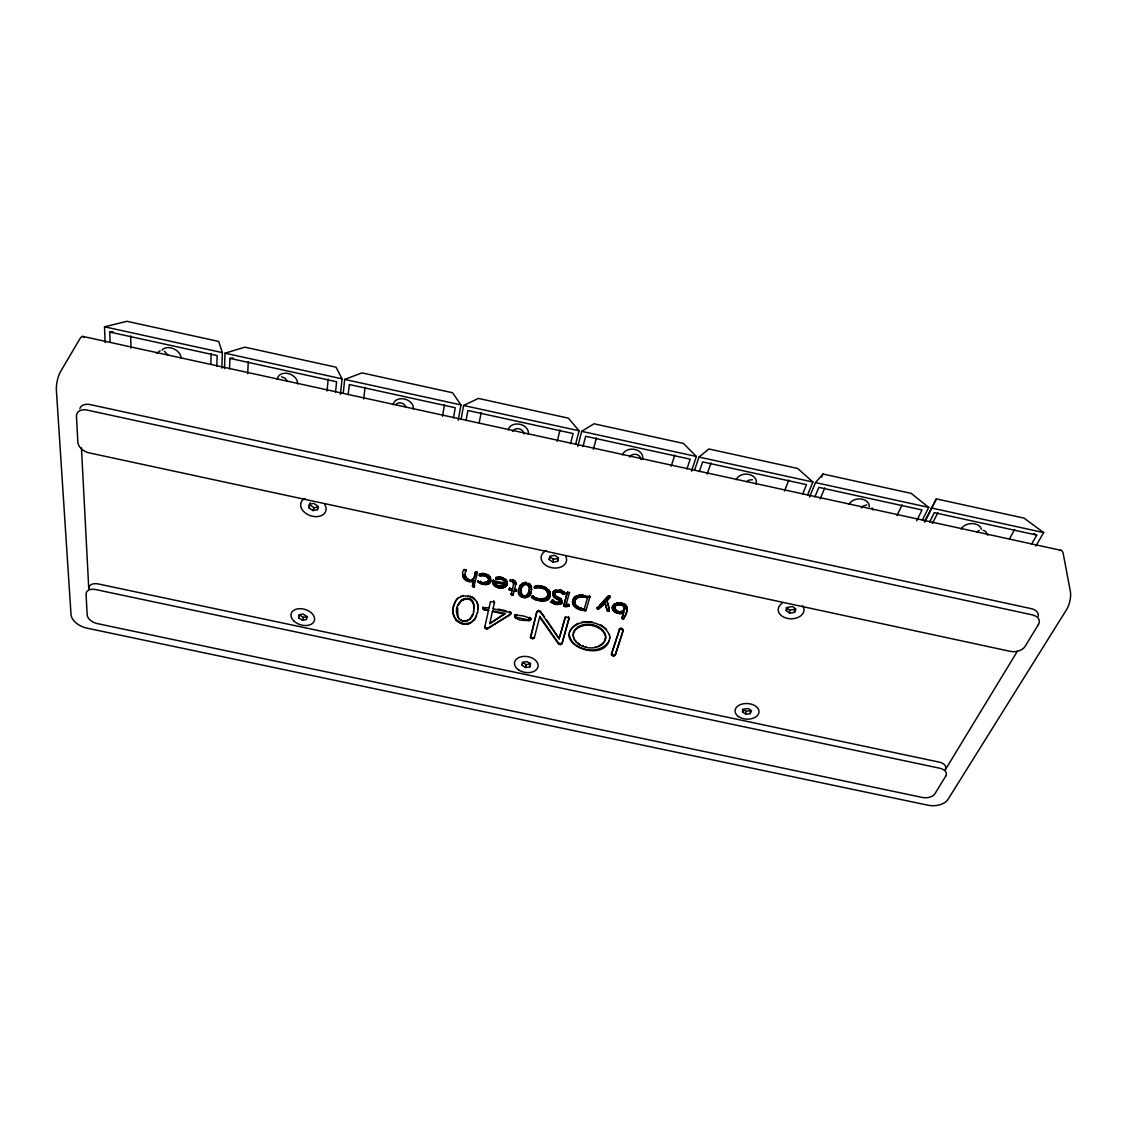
<?xml version="1.0" encoding="UTF-8"?>
<svg xmlns="http://www.w3.org/2000/svg" width="1127" height="1127" viewBox="0 0 1127 1127"><rect width="100%" height="100%" fill="white"/><g stroke="black" fill="none" stroke-linecap="round" stroke-linejoin="round"><path stroke-width="1.5" d="M568.938 618.582L562.063 643.573L560.485 644.559L558.302 643.686L539.706 617.159L539.833 616.427L558.428 642.953L560.598 643.813L562.162 642.841L569.05 618.413L568.177 616.863L568.938 618.582L569.05 617.85M563.782 605.777L567.416 591.999L563.782 605.495C565.36 608.904 572.713 604.368 566.078 604.96L567.938 604.185M569.05 605.875L569.008 604.579L568.896 606.129M789.661 613.144L789.661 610.13L786.266 607.594L786.252 610.609L789.661 613.144L794.493 612.384L795.93 609.073L792.535 606.523L787.674 607.298L786.252 610.609M589.9 596.535C589.858 599.085 588.519 594.183 589.9 596.817L586.082 610.27C581.123 611.496 572.122 607.791 572.572 601.381L572.46 602.114L574.291 597.366L577.179 595.549L572.671 600.663L572.77 599.93M597.071 607.383C597.479 612.679 603.889 603.41 605.072 602.818L605.157 602.072C603.311 607.988 595.986 607.397 597.113 608.679M210.848 363.852L211.129 353.54M742.665 709.01L742.566 711.996L745.778 714.236L750.23 713.63L750.314 710.644L745.877 711.25L743.735 709.756M216.835 366.064L217.159 355.597L109.77 332.071L110.094 342.369M620.047 629.035L623.189 630.176L623.273 629.444L623.161 630.74L615.37 654.928L612.975 655.829L611.426 654.097L620.146 628.303L619.47 629.387M611.412 654.632L619.554 628.641M745.778 714.236L745.877 711.25M510.306 579.757L513.348 581.729L513.588 584.237L513.729 583.518L512.391 589.252L509.939 588.787L509.165 589.604L512.052 590.689L512.193 589.956C508.897 591.365 509.249 586.477 510.334 588.815M221.836 368.092L222.357 352.624L218.694 341.439L126.9 321.308L104.529 326.802L105.079 342.566M224.47 368.67L225.02 353.202L244.841 347.172L336.029 367.191L342.059 378.841L340.41 394.478M626.908 608.989L623.879 603.734C633.106 606.495 618.131 630.655 623.682 612.257C619.568 613.919 612.947 612.243 612.398 607.214C611.961 612.679 619.371 614.807 623.597 613.003M623.682 612.257C618.92 624.71 628.317 614.793 626.992 608.242M229.542 368.839L229.936 358.386L233.317 358.062M247.701 373.643L248.278 361.668M462.958 575.277L463.127 574.559C462.788 579.644 469.593 582.025 473.692 580.349L473.537 581.081C464.761 584.603 459.915 573.502 464.07 569.839M474.242 577.7C476.214 563.5 476.538 582.138 469.889 580.095C464.704 580.081 463.648 574.094 466.127 570.276M479.412 574.207C486.089 573.164 495.331 582.363 482.765 582.913C469.846 577.658 490.344 590.971 490.865 580.123L490.358 581.828M490.724 580.856C491.499 575.418 482.553 571.967 479.271 575.221C482.131 576.277 488.033 574.728 488.738 579.672M506.741 585.336L507.249 583.631C505.91 589.914 496.176 589.027 493.33 584.321C491.682 579.658 494.838 580.546 492.922 580.56M298.711 617.864L298.993 614.764L303.078 614.046L306.868 616.427L306.572 619.526L302.487 620.244L298.711 617.864L299.655 615.018L303.431 617.399L307.502 616.68M308.967 507.868L309.305 504.262L313.715 503.375L317.786 506.093L317.434 509.686L313.024 510.573L308.967 507.868L310.193 502.628M327.027 390.984L328.182 379.165M507.108 584.364L507.178 581.588L505.981 579.616L507.206 583.335L507.347 582.603M335.55 392.027L336.607 381.757L229.936 358.386M343.214 393.323L344.707 379.433L361.992 372.882L452.575 392.76L460.957 404.903L458.196 420.244M554.54 602.508L554.667 601.776C551.117 597.409 551.216 603.833 555.597 603.734C560.401 605.692 564.5 598.817 557.935 597.62L558.062 596.887C575.009 612.031 533.606 598.254 558.907 602.466L559.246 599.31C546.215 595.845 557.175 585.012 564.345 592.943C564.669 597.127 557.09 587.561 554.907 593.605C555.794 585.955 567.346 597.69 563.599 591.323L563.486 592.055M348.173 394.788L349.314 384.532L455.252 407.735L453.477 417.807M625.753 606.058L625.837 605.312M626.429 607.016L626.513 606.27M626.809 607.988L626.894 607.256M620.794 628.866L620.878 628.133M622.005 618.258L622.09 617.244M622.498 610.989L624.781 608.819L623.442 605.382C600.437 599.93 628.176 624.288 623.442 605.382M622.146 618.526L622.231 617.793M622.428 618.751L622.513 618.019M623.231 611.327L623.316 610.595M623.992 606.749L624.076 606.002M621.597 628.936L621.681 628.19L622.329 629.204M622.794 618.892L622.879 618.145M623.893 610.834L623.978 610.087M624.471 607.425L624.555 606.692M623.203 618.92L623.287 618.174M624.372 610.242L624.457 609.51M624.851 605.185L624.936 604.452M623.583 618.836L623.668 618.103M624.696 609.566L624.837 607.383M623.879 618.653L623.949 617.92M624.034 618.413L624.119 617.666M615.06 655.407L623.245 629.993M623.794 604.481L621.245 602.79L617.047 602.762L612.482 606.946L614.595 603.72L614.511 604.466M620.526 612.144L620.611 611.412L619.54 612.144M623.358 606.129L621.808 604.481M620.892 613.609L620.977 612.877M621.484 612.003L621.583 611.271M622.555 603.917L622.639 603.184M622.597 605.622L622.682 604.875M622.245 613.426L622.329 612.679M614.469 608.819L615.314 606.101L618.765 604.044M612.975 655.829L611.496 653.885M618.061 613.384L618.145 612.651M618.498 611.989L618.582 611.243M618.681 604.776L619.765 604.044M615.652 603.889L619.794 602.565M613.764 655.9L615.145 654.66M614.483 655.745L614.581 654.998M619.498 613.595L619.582 612.863M621.71 605.227L620.808 604.199M363.683 399L365.106 387.251M615.229 610.186L615.314 609.453L616.624 611.313M615.962 605.608L616.06 604.875M615.441 612.44L615.539 611.707M615.877 610.806L615.962 610.073M616.962 603.494L617.047 602.762M616.793 605.199L616.878 604.466M611.707 655.153L611.792 654.407M616.666 612.989L616.765 612.257M617.709 604.917L617.807 604.185M618.3 603.297L618.399 602.565M612.243 655.576L612.341 654.829M612.806 609.918L612.905 609.186M613.595 605.157L613.68 604.424M613.482 610.876L613.581 610.13M614.835 606.692L614.919 605.96M614.384 611.736L614.469 611.003M615.314 606.101L615.398 605.368M612.412 608.946L612.51 608.214M612.919 605.988L613.003 605.255M596.972 608.115L608.608 596.775L610.383 596.873L606.833 600.466C612.229 614.342 606.664 614.215 605.157 602.072M609.721 596.507C608.298 592.633 601.762 605.368 599.564 604.875M604.354 642.052L605.777 637.009C603.79 653.378 573.868 650.307 573.22 634.656L573.122 635.389L573.558 632.43L573.446 633.163C578.193 618.962 605.1 622.766 605.692 637.755M605.523 634.825L605.438 635.572C600.86 623.935 582.053 621.301 574.361 631.064L574.474 630.331M608.326 611.243L609.087 610.242L608.989 610.989M610.101 596.648L609.82 595.774M608.693 611.158L608.791 610.425M605.312 639.967L605.396 639.234M600.846 645.348L602.959 643.108L602.86 643.841M603.015 631.303L603.1 630.557M608.608 596.775L608.693 596.042M607.918 611.214L607.185 609.806M607.256 610.862L607.354 610.116M608.932 596.563L609.017 595.831M604.537 633.416L604.635 632.684M607.538 611.073L607.636 610.341M609.313 596.479L609.397 595.746M457.618 607.692L457.914 616.962C462.155 625.626 474.073 619.554 473.65 611.116M549.427 597.183L550.117 595.084C550.117 610.017 517.208 590.914 538.34 599.296C555.611 600.945 546.426 583.082 534.494 586.688M598.31 646.56L600.945 644.602M600.973 629.373L601.071 628.641M549.99 595.817L550.089 592.182L548.455 589.393M595.45 647.405L595.549 646.673M598.564 627.795L598.662 627.063M595.789 626.556L595.887 625.823M598.169 609.073L598.268 608.341M598.536 608.989L598.634 608.256M598.874 608.777L598.972 608.045M597.395 608.904L597.493 608.171M597.775 609.045L597.873 608.298M477.496 612.708L478.186 608.059L476.989 601.593M592.647 625.668L592.746 624.936M586.167 647.292L586.265 646.56M589.393 625.189L589.491 624.457M473.495 611.848C478.369 588.787 449.758 599.268 457.914 616.962M589.646 596.986L589.745 596.253M583.068 646.433L583.18 645.701M586.251 625.161L586.35 624.428M559.64 600.17L559.527 600.902L559.133 600.043C554.273 599.268 549.441 592.224 555.935 589.872L555.822 590.604M580.335 645.222L578.038 642.939L577.94 643.672M583.237 625.584L583.349 624.851M585.279 610.778L586.195 609.538L585.927 610.524M585.646 610.693L585.744 609.961M587.646 597.099L587.547 597.831C583.307 596.451 576.644 596.084 574.7 601.1C575.812 595.436 583.349 595.577 587.646 597.099L584.265 609.129C579.813 608.834 573.164 605.903 574.812 600.367M589.365 596.761L589.463 596.028M515.898 583.096L515.631 584.688L515.828 582.307L515.757 583.814M580.363 626.457L580.461 625.724M584.49 597.169L584.589 596.437M584.265 609.129L584.364 608.397M584.871 610.749L584.969 610.017L577.193 607.805L572.755 602.804L572.643 603.537M577.813 627.711L577.926 626.978M575.897 641.784L576.01 641.052M580.814 609.89L580.926 609.143M578.912 595.704L582.927 594.704L579.01 594.971L577.066 596.282M581.222 608.481L581.335 607.749M582.828 596.93L582.927 596.197M578.221 607.411L578.334 606.664L579.63 608.031M579.701 597.141L579.799 596.408M574.347 639.699L574.446 638.967M575.812 629.246L575.925 628.514M578.841 609.327L578.94 608.594M580.828 595.422L580.926 594.69M581.222 596.916L581.335 596.183M575.545 607.523L575.658 606.791M576.939 598.254L577.038 597.521M575.953 605.608L576.066 604.875M578.236 597.606L578.334 596.873M576.996 606.594L577.109 605.861M577.08 608.538L577.193 607.805M573.418 637.572L573.516 636.825M573.249 604.931L573.347 604.199M574.531 602.269L574.643 601.536L575.164 604.523M574.235 606.298L574.347 605.565M574.685 603.396L574.798 602.663M575.164 600.001L575.277 599.268M575.446 597.099L575.559 596.366M575.911 599.057L576.024 598.324M573.249 599.296L573.361 598.564M574.178 598.113L574.291 597.366M568.219 606.396L569.163 605.143M568.614 605.086L568.712 604.354M568.614 606.312L568.726 605.579M568.628 618.047L568.741 617.314M559.71 644.489L559.823 643.756M560.485 644.559L560.598 643.813M539.833 616.427L534.353 637.671L532.803 638.657L530.718 637.91L536.734 612.257L538.312 611.243L540.495 612.074L559.189 638.826L565.331 617.061L559.753 636.501M561.204 644.39L561.316 643.658M565.219 617.793L565.895 616.708M561.767 644.052L561.88 643.32M563.951 606.058L563.894 604.762M559.189 638.826L546.525 619.794M564.233 606.284L564.063 605.326M558.907 644.193L559.02 643.461M564.599 606.411L564.345 605.551M564.979 606.453L568.332 605.664M561.063 602.959L561.19 602.227M561.373 600.17L561.485 599.437M562.528 593.549L562.641 592.816M561.443 602.297L561.711 600.142M562.796 593.943L562.922 593.211M563.106 594.267L563.232 593.535M563.585 594.45L563.697 593.718M563.993 594.492L564.106 593.76M564.345 592.943L564.458 592.21M564.359 594.408L564.472 593.675M564.641 594.225L564.824 592.76M564.796 593.957L564.909 593.225M558.161 604.523L558.274 603.79M559.133 600.043L559.246 599.31M558.907 602.466L559.555 601.015L559.429 601.748M559.626 598.409L559.739 597.676M560.809 592.21L560.922 591.478M559.006 604.311L559.119 603.579M561.331 590.787L561.443 590.055L562.486 591.337M561.485 592.563L561.598 591.83M559.851 603.959L559.964 603.227M560.95 599.465L561.063 598.733M560.542 603.508L560.654 602.776M562.063 593.013L562.176 592.281M530.465 593.718L531.254 591.041C531.183 601.55 514.391 598.226 518.998 588.407L518.871 589.139L520.519 584.871L519.505 587.181L519.646 586.449M557.132 598.846L557.259 598.113M556.4 604.607L556.513 603.875M558.4 591.717L558.513 590.985M556.837 603.142L556.949 602.41M559.203 591.774L559.316 591.041M557.287 604.621L557.414 603.889M557.978 602.959L559.02 601.733M558.358 599.451L558.471 598.719M560.02 590.407L560.147 589.675M560.02 591.943L560.133 591.196M553.751 601.79L553.878 601.057M554.78 594.76L554.878 593.45L555.287 595.887L557.935 597.62M553.498 603.706L553.611 602.973M554.949 595.324L554.893 594.028M555.625 592.619L555.738 591.886M554.949 597.775L555.076 597.042M555.287 595.887L555.076 594.591M556.174 592.253L556.287 591.52M554.428 604.157L554.554 603.424M555.949 598.338L556.076 597.606M556.865 591.971L556.977 591.238M556.329 596.803L555.414 595.155M555.484 604.466L555.597 603.734M555.625 602.973L555.738 602.241M557.611 591.788L557.738 591.055M551.54 601.381L551.807 600.395M552.667 594.225L553.033 592.323M551.596 601.79L552.089 600.212M552.751 594.971L552.878 594.239M553.343 592.253L553.456 591.52M551.962 602.381L552.075 601.649M553.033 595.732L553.146 595M552.343 600.86L552.455 600.127M553.977 591.576L554.09 590.844M552.737 600.888L552.864 600.156M553.498 596.479L553.611 595.746M552.667 603.114L552.793 602.381M553.146 601.043L553.272 600.311M554.794 591.027L554.921 590.294M553.399 601.255L553.512 600.522M554.132 597.155L554.245 596.422M550.3 593.619L550.187 594.352C549.92 587.632 538.128 583.617 534.536 587.702C539.354 587.519 547.215 587.702 548.102 594.211L548.229 593.478M557.583 561.387L558.062 558.457L553.442 559.274L549.722 556.668L549.229 559.584L552.963 562.204L557.583 561.387L558.485 557.935L554.752 555.301L550.117 556.132L549.229 559.584M546.778 597.423L548.074 594.647L547.947 595.38M552.963 562.204L553.442 559.274M547.511 596.479L547.623 595.746M547.933 593.056L548.046 592.323M547.285 599.367L549.553 596.451M549.342 591.506L549.469 590.773M548.525 598.367L548.652 597.634M549.962 592.915L550.089 592.182M442.502 416.243L444.475 404.635M531.113 591.774L531.592 589.012L531.465 589.745C532.592 583.659 523.562 580.644 520.378 585.603M545.553 589.815L545.665 589.083M543.89 600.747L547.398 598.634M544.51 598.874L544.637 598.141L543.2 598.606M546.623 590.83L546.736 590.097M546.989 588.872L545.553 587.111L545.426 587.843M545.693 600.184L545.806 599.451M547.44 591.929L547.553 591.196M529.803 666.874L530.296 663.958L526.041 664.62L522.548 662.31L522.04 665.226L525.534 667.536L529.803 666.874L530.578 663.902L527.084 661.577L522.801 662.239L522.04 665.226M541.566 599.55L541.693 598.817M543.637 587.04L543.763 586.308M539.903 611.595L538.438 610.51L537.015 611.764M542.002 601.029L544.017 600.015M544.299 588.998L544.426 588.266M541.256 587.9L541.383 587.167M541.636 586.463L541.763 585.73L539.861 586.195M532.803 638.657L534.48 636.952M537.579 611.412L537.706 610.679M539.988 599.55L540.115 598.817M533.522 638.502L533.649 637.769M538.312 611.243L538.438 610.51M540.03 601.015L542.129 600.297M534.071 638.164L534.198 637.431M542.876 588.364L542.989 587.632M539.1 611.299L539.227 610.566M612.313 607.96L612.581 606.213M529.07 591.323L529.507 588.914L529.366 589.646C531.493 582.236 520.28 582.56 520.913 589.576L521.04 588.843L520.618 591.266L520.759 590.534C518.688 597.93 529.789 597.507 529.211 590.604L528.549 592.957M536.227 600.24L531.888 596.704L533.747 596.296M538.438 587.632L538.565 586.899M530.394 637.375L536.861 611.538M536.959 598.93L535.846 597.69L535.719 598.423M525.534 667.536L526.041 664.62M530.718 637.91L530.535 636.642M539.819 587.674L539.946 586.942M531.282 638.333L530.859 637.178M537.973 600.719L536.353 599.508M532.014 638.6L531.423 637.6M614.398 608.101L614.609 606.65M609.862 637.304C606.368 666.48 546.468 641.77 578.193 623.189M535.818 588.069L535.945 587.336M530.31 620.188L530.704 618.399L530.31 620.188C526.267 620.836 514.94 620.836 514.814 615.779C519.519 614.652 526.788 616.159 530.578 619.132M536.438 586.308L538.255 585.406L538.128 586.139M530.592 619.695L530.718 618.962M534.607 597.789L534.733 597.056M534.649 599.578L534.776 598.846M537.1 587.759L537.227 587.026M531.761 597.437L531.888 596.422M531.916 597.719L532.029 596.155M532.183 596.704L532.31 595.986M528.239 620.639L530.437 619.456M532.55 596.62L532.677 595.887M528.929 617.892L529.803 617.427L530.239 618.596M534.367 587.421L534.494 586.392M532.944 596.662L533.085 595.929M534.536 587.702L534.663 586.97M534.776 586.688L536.565 585.575M529.028 620.695L529.155 619.963M533.325 596.789L533.451 596.056M534.818 587.928L534.959 587.195M529.676 618.159L529.803 617.427M533.212 598.733L533.339 598M535.198 588.069L535.325 587.336M529.746 620.54L529.873 619.808M529.577 595.281L530.592 592.985M461.126 419.103L463.591 405.481L478.383 398.423L568.374 418.159L579.067 430.782L575.643 444.151M526.957 595.281L528.676 592.224M527.098 597.296L529.704 594.549M529.451 584.476L528.802 583.237L528.662 583.969M527.845 594.267L527.971 593.549M529.493 587.435L529.366 588.167L529.183 586.167M530.127 585.11L529.591 583.744M528.45 596.479L528.577 595.746M530.958 586.42L530.253 584.378M529.042 586.899L526.534 583.983M526.76 583.279L525.858 582.391L523.773 583.265M524.28 597.719L527.225 596.563M524.802 596.239L524.928 595.507M525.252 597.719L525.393 596.986M527.549 585.138L527.675 584.406M525.915 595.986L527.098 594.549M526.196 597.578L526.337 596.845M528.422 585.829L528.563 585.096M466.014 420.554L467.874 410.496L573.108 433.543L570.53 443.77M521.562 587.209L521.435 587.942L524.21 584.166M522.238 597.282L519.195 593.732L518.674 590.435L518.547 591.168M524.717 583.124L524.858 582.391M524.069 584.885L525.323 583.899M525.717 583.124L525.858 582.391M523.238 597.564L522.379 596.549M523.59 596.141L523.731 595.422M515.476 617.807L514.687 615.539L515.504 614.694L515.377 615.427M521.505 584.392L523.013 582.828M516.096 615.257L516.236 614.525M519.899 595.76L520.04 595.028M520.646 592.732L520.773 591.999L522.59 595.014M516.208 618.075L515.602 617.075M516.884 615.314L517.025 614.595M522.139 586.618L522.266 585.885M520.575 596.38L520.702 595.648M520.956 593.999L521.097 593.267M523.013 585.603L523.153 584.871M521.59 595.056L521.716 594.323M521.35 596.887L521.491 596.155M518.603 592.943L518.744 592.21M514.56 616.821L514.954 615.046M519.054 594.464L519.195 593.732M514.898 617.371L515.039 616.638M488.597 609.975L488.442 610.693L483.68 609.58L482.877 607.298L483.835 608.848L488.597 609.975L484.765 627.119L486.441 628.894L510.292 614.764L510.982 612.736L509.319 611.496M515.109 591.337L516.434 589.83L514.574 588.97L516.307 590.844L514.095 591.126L515.25 590.618M515.462 589.914L515.602 589.182M515.518 591.379L515.659 590.647M515.842 590.055L515.969 589.322M515.884 591.281L516.025 590.562M516.124 590.28L516.265 589.548M516.166 591.097L516.434 589.83M512.067 595.169L511.348 593.506L511.39 594.802L513.109 594.929L514.236 590.393M512.461 595.197L513.391 593.943L513.25 594.676M515.433 582.335L515.138 580.968L515.687 583.039M512.827 595.112L512.968 594.38M513.109 594.929L513.25 594.197M510.869 614.032L510.066 611.764M510.503 612.933L510.644 612.2M479.243 422.555L481.144 412.665M513.757 582.532L513.616 583.251L512.475 581.109M514.997 581.701L512.686 579.56M513.208 582.462L513.348 581.729M513.56 580.687L513.701 579.954L514.363 581.152M511.39 594.802L511.531 594.084M512.391 589.252L512.531 588.533M511.686 595.028L511.827 594.309M512.334 581.842L510.348 581.053L510.446 579.489M510.348 581.053L510.489 580.32M509.165 589.604L509.432 588.322M510.644 581.278L510.785 580.56M504.685 614.159L504.826 613.44L492.612 610.834L489.724 623.625L504.685 614.159L492.471 611.552L492.612 610.834M509.334 589.886L509.474 589.153M509.573 588.872L509.714 588.139M511.024 581.419L511.165 580.687M509.629 590.111L509.77 589.379M509.939 588.787L510.08 588.055M510.01 590.252L510.151 589.52M506.136 586.181L506.882 584.603M507.023 582.321L507.178 581.588M505.826 580.349L505.023 578.729M504.079 585.491L504.938 583.899L494.894 581.743L494.739 582.462C495.556 586.73 502.29 588.111 504.797 584.617L504.938 583.899M493.95 580.785L505.135 583.18L505.009 581.377C503.544 576.968 497.88 579.757 495.866 577.714M504.178 587.463L506.277 585.448M505.135 583.18L505.009 581.377M505.276 586.885L505.417 586.153M503.769 578.743L502.642 577.447L504.868 579.461M501.149 586.575L504.234 584.758M504.868 582.11L502.811 579.179M501.614 588.069L504.332 586.73M502.078 586.434L502.233 585.702M503.459 580.419L503.614 579.701M502.98 586.139L503.121 585.42M502.938 587.871L503.079 587.139M504.149 581.053L504.29 580.32M502.501 578.179C498.303 575.531 492.245 580.405 499.825 579.081L499.965 578.348M498.796 587.843L494.218 584.575L492.823 581.602L492.668 582.321M499.12 586.42L498.261 585.406L498.106 586.125M502.67 579.912L500.909 578.489M500.149 586.561L501.29 585.843M501.769 579.503L501.909 578.785M500.233 588.055L501.769 587.336M497.261 579.363L497.401 578.644M487.413 628.951L510.432 614.032L510.982 612.736M496.134 586.885L496.274 586.167M496.429 585.223L494.894 581.743M509.925 612.482L493.091 608.791L494.514 602.48L494.359 603.213L493.556 600.916M498.064 579.151L498.219 578.419M498.5 577.531L501.233 577.038M497.218 585.73L496.57 584.49M489.724 623.625L504.826 613.44M493.992 602.1L494.147 601.367M497.387 587.449L497.528 586.716M498.923 579.053L499.064 578.32M493.091 608.791L493.246 608.059M499.768 577.573L499.909 576.841M484.793 627.669L484.92 626.387M482.99 607.523L489.076 607.932L489.217 607.199M490.47 601.621L489.076 607.932M485.131 628.204L484.948 626.936M494.063 585.293L494.218 584.575M495.725 578.729L495.993 577.447M485.709 628.627L485.286 627.471M495.894 579.024L496.049 578.292M496.119 577.996L496.274 577.263M495.021 583.547L495.162 582.814M496.19 579.25L496.345 578.517M486.441 628.894L487.568 628.232M495.021 586.181L495.176 585.448M496.584 579.391L496.725 578.658M495.739 584.589L495.894 583.871M492.908 581.025L493.048 580.306M493.175 580.842L493.33 580.123M492.865 583.335L493.006 582.603M493.541 580.757L493.696 580.025M493.33 584.321L493.471 583.603M488.921 583.377L490.513 581.095M490.146 577.799L488.597 575.207L487.47 574.488L487.329 575.207M483.68 609.58L483.835 608.848M489.766 582.673L489.921 581.941M490.625 578.799L490.301 577.08M484.427 609.848L484.582 609.115M477.439 572.699L473.777 586.913L472.509 585.955L473.537 581.081M472.509 585.955L473.692 580.349M486.61 582.631L486.765 581.912M487.723 577.531L487.878 576.813M486.596 584.364L489.076 582.659M488.442 575.939L488.597 575.207M487.385 582.222L488.822 579.687M488.259 578.236L488.414 577.503M487.991 581.715L488.146 580.983M488.597 578.94L488.752 578.221M482.722 608.031L482.877 607.298M482.75 608.594L482.905 607.862M487.836 583.955L487.991 583.237M488.414 581.109L488.879 578.94M489.4 576.827L489.555 576.094M483.103 609.129L483.258 608.411M483.807 583.068L485.878 582.194L485.723 582.927M485.343 575.982L485.498 575.263M483.906 584.561L486.737 583.645M486.061 574.643L486.216 573.925M484.793 583.068L484.948 582.349M486.244 576.39L486.399 575.658M485.286 584.561L485.427 583.842M487.033 576.897L487.188 576.179M481.173 583.997L477.989 581.095M483.314 574.037L484.793 573.516L484.638 574.249M481.849 582.659L480.426 581.123L480.271 581.856M483.384 575.559L483.539 574.826M482.455 584.35L484.061 583.828M482.765 582.913L483.962 582.335M484.328 575.7L484.483 574.967M478.031 608.791C479.975 595.324 458.182 590.604 454.519 603.776C448.363 614.229 458.464 628.119 470.072 623.33L474.904 618.751L476.524 615.736M475.101 599.775L473.889 597.817L473.734 598.536M478.975 582.884L479.13 582.166M480.835 574.15L483.469 573.319M480.778 575.869L480.933 575.136M480.017 583.504L480.172 582.786M481.609 575.643L481.764 574.911M482.046 574.009L482.201 573.291M481.018 582.307L481.173 581.574M482.483 575.531L482.638 574.812M468.353 623.879L470.227 622.611M469.663 619.456L472.734 614.257M473.946 608.594L473.27 602.508M477.834 581.828L477.975 580.771M479.271 575.221L480.99 573.432M478.045 582.138L478.214 581.405M479.44 575.503L479.595 574.784M479.679 574.46L479.848 573.742M479.736 575.742L479.905 575.009M480.116 575.883L480.285 575.15M464.634 624.119L468.508 623.146M475.228 572.981L476.157 571.727M465.536 621.287L467.832 620.075L467.677 620.794M473.115 603.241L470.213 599.085M473.002 586.758L472.664 585.237M476.003 572.446L476.566 571.755M473.382 586.885L474.706 585.674L474.411 586.646M473.777 586.913L473.932 586.195M477.087 572.854L476.946 571.896L477.284 573.432M474.143 586.829L474.298 586.11M472.157 597.535L472.326 596.803M466.536 624.133L466.705 623.414M471.819 601.156L471.988 600.437M458.337 605.255L461.225 600.705L467.959 598.268M468.381 596.183L468.536 595.465M462.619 623.823L464.789 623.386M463.183 621.104L465.705 620.568M472.41 579.701L474.185 577.602M472.41 581.433L472.565 580.701M473.101 579.334L473.27 578.602M473.636 578.869L473.805 578.151M470.368 596.746L470.537 596.028M472.523 586.251L472.678 585.519M475.636 572.544L475.791 571.812M472.706 586.519L472.861 585.801M465.409 598.817L465.564 598.085M460.957 620.315L461.126 619.582M460.661 623.273L460.816 622.555C450.476 619.047 451.561 604.044 458.365 597.606M469.973 581.588L470.128 580.856M471.213 581.602L471.382 580.87M471.607 579.968L472.565 578.982M457.351 621.526L457.506 620.808M467.24 579.334L465.169 574.995L464.958 576.39M463.239 599.325L463.408 598.606M467.353 581.025L467.508 580.292M459.21 618.991L459.365 618.272M468.043 579.701L467.395 578.616M458.9 622.513L459.069 621.78M468.959 579.954L468.212 578.968M468.663 581.391L468.818 580.673M465.099 577.038L465.254 576.32M460.788 596.718L460.957 595.986M465.409 577.686L465.564 576.954M455.998 620.329L456.153 619.611M465.141 579.841L465.31 579.109M465.888 578.306L466.057 577.587M461.225 600.705L461.394 599.973M462.535 596.155L462.704 595.422M466.184 580.504L466.339 579.785M466.522 578.869L466.677 578.151M462.887 576.249L463.056 575.517M464.042 570.304L464.479 569.389M463.084 577.179L463.253 576.46M463.535 578.109L463.69 577.39M465.972 571.009L465.634 569.459M465.775 570.417L465.93 569.698M464.239 579.01L464.409 578.292M512.193 589.956L511.221 594.535M514.433 589.703L515.772 583.955M557.231 441.333L560.006 429.936M554.766 594.183L555.315 592.337M577.813 446.391L581.673 431.345L593.999 423.78L683.399 443.404L696.373 456.477L691.457 471.241M582.983 446.503L585.646 436.29L690.189 459.182L686.991 468.888M593.408 449.236L596.437 437.924M566.078 604.96L569.459 592.436C570.079 593.929 568.332 591.168 567.304 592.732M477.651 611.975L474.749 619.484L470.072 623.33M671.213 466.254L674.777 455.083M302.487 620.244L303.431 617.399M694.584 470.17L698.979 457.055L708.869 448.983L797.691 468.466L812.905 482.018L807.594 494.894M699.36 471.593L702.642 461.901L806.481 484.652L802.593 494.161M707.164 474.115L710.968 463.014M317.434 509.686L318.406 506.854L314.01 507.728L309.967 505.037M313.024 510.573L314.01 507.728M474.016 578.32L474.397 576.968M784.462 491.02L788.801 480.06M809.496 497.049L815.497 482.581L822.978 474.016L911.222 493.387L928.676 507.375L922.435 519.998M821.668 477.158L822.978 474.016M814.877 496.852L818.85 487.357L922.013 509.953L916.674 520.829M820.174 498.824L824.767 487.935M742.566 711.996L743.792 709.137L748.258 708.517L751.484 710.771L750.23 713.63M569.459 632.317C576.545 616.779 603.748 620.019 609.453 635.318M609.383 640.08C601.888 656.013 571.882 651.8 569.163 634.36M896.979 515.617L902.093 504.868M924.394 521.731L936.354 498.895L1024.02 518.124L1043.672 532.578L1035.84 546.102M924.915 521.942L936.354 498.895M929.648 521.956L934.297 512.644L1036.77 535.086L1031.515 544.228M932.452 523.379L937.819 512.686M1009.609 538.551L1014.652 529.521M945.356 769.671L1017.371 651.251M861.324 507.939L862.902 506.136L866.79 504.896M156.428 353.343L160.119 350.807M512.517 431.402C515.377 426.626 523.407 428.401 524.027 433.923M630.289 456.294L629.613 457.013C632.43 452.293 640.53 453.956 641.038 459.506M606.735 601.198L610.383 596.873M746.497 481.708L749.046 480.046L752.442 479.764M545.905 597.493L546.905 596.69M976.644 532.043L979.208 530.394M396.197 404.058C399.254 401.451 404.607 403.1 405.79 406.889M490.597 601.846L493.415 601.649M464.31 570.107L465.465 570.192M565.782 617.441L568.064 617.596M789.661 610.13L794.493 609.369L794.493 612.384M581.8 622.09L592.21 621.991M497.43 576.954L498.641 576.813M109.77 332.071L113.235 331.845M525.182 584.631L526.408 584.716M532.141 637.868L532.93 637.924M613.06 655.097L613.849 655.153M281.511 376.855L284.835 377.939L287.399 381.306M582.814 595.436L588.984 596.62M619.709 603.311L621.16 603.523M499.261 585.688L500.303 585.843M619.681 604.79L620.723 604.945M498.937 587.111L500.388 587.336M523.379 596.831L524.407 596.986M538.1 599.987L540.157 600.282M499.825 579.081L500.754 579.222M498.064 609.087L506.108 610.806M516.349 617.342L528.366 619.906M494.739 582.462L504.797 584.617M82.68 336.395L1061.169 550.385M104.529 326.802L222.357 352.624M225.02 353.202L342.059 378.841M344.707 379.433L460.957 404.903M463.591 405.481L579.067 430.782M581.673 431.345L696.373 456.477M698.979 457.055L812.905 482.018M815.497 482.581L928.676 507.375M931.24 507.939L1043.672 532.578M512.546 580.292L510.179 580.771M537.086 598.198L538.467 598.564M481.328 583.265L482.61 583.617M460.816 622.555L462.774 623.09M983.195 530.296L985.519 531.38L987.801 535.156M485.864 627.908L486.596 628.162M467.79 599L470.058 599.803M1033.755 533.522L1036.77 535.086M164.387 351.23L168.106 355.216M600.973 624.837L606.523 629.246M540.016 610.862L544.552 616.976M872.129 507.897L872.918 510.024M531.099 585.688L531.535 587.223M605.072 602.818L607.101 610.538M606.833 600.466L609.228 609.651M609.552 634.586L609.777 638.051M81.44 447.701L88.737 588.294M130.69 335.916L130.943 348.102M802.523 605.622A12.918 9.002 0.6 0 1 798.17 617.357A12.918 9.002 0.6 0 1 780.969 615.314A12.918 9.002 0.6 0 1 782.208 603.213M530.549 663.211A5.945 3.987 9.8 0 1 529.197 663.578M565.909 556.611A12.834 9.241 9.5 0 1 559.119 567.599A12.834 9.241 9.5 0 1 542.763 562.401A12.834 9.241 9.5 0 1 546.609 550.469M324.858 504.671A13.087 9.255 19 0 1 319.899 516.152A13.087 9.255 19 0 1 303.064 510.841A13.087 9.255 19 0 1 304.98 498.402M79.778 408.664A11.707 7.974 27 0 1 90.16 404.593L1031.374 608.679A11.383 7.579 -6.6 0 1 1038.221 616.314M945.159 769.966A10.016 6.156 -1.6 0 0 939.298 762.134L98.288 583.955A10.298 6.424 22.1 0 0 88.751 588.703M961.204 528.972A10.537 7.466 -6.9 0 1 972.15 523.562A10.537 7.466 -6.9 0 1 981.378 529.352M849.054 504.445A10.382 7.635 -3.5 0 1 860.901 498.993A10.382 7.635 -3.5 0 1 869.269 506.77M736.185 479.764A10.284 7.79 0.9 0 1 748.877 474.411A10.284 7.79 0.9 0 1 755.992 484.089M508.235 429.908A10.27 7.959 12.4 0 1 519.97 424.287A10.27 7.959 12.4 0 1 528.295 434.304M622.583 454.914A10.242 7.903 6.4 0 1 634.797 449.434A10.242 7.903 6.4 0 1 642.517 459.281M393.14 404.734A10.368 7.959 18.3 0 1 404.396 398.986A10.368 7.959 18.3 0 1 413.341 409.157M162.049 350.074A10.791 7.804 27.3 0 1 173.586 348.75A10.791 7.804 27.3 0 1 181.137 358.372M277.298 379.405A10.552 7.903 23.3 0 1 288.047 373.516A10.552 7.903 23.3 0 1 297.613 383.856M83.976 337.522A13.13 3.846 -79.3 0 0 79.862 338.847L60.478 371.727A13.454 4.057 -78.9 0 0 56.392 390.393L71.015 614.525A16.158 9.875 21.7 0 0 87.018 628.162L927.859 805.185A15.693 9.467 -1.2 0 0 947.99 799.409L1066.565 609.622A13.087 5.015 -76.5 0 0 1070.382 591.45L1063.268 553.836A12.763 4.747 -76 0 0 1059.887 550.441M945.736 776.094L934.931 793.76A9.904 5.987 -1.1 0 1 922.238 797.437L97.232 623.583A10.185 6.255 21.6 0 1 87.188 614.962L86.061 594.281A10.34 6.424 22 0 1 95.626 589.548L939.848 768.248A10.058 6.156 -1.6 0 1 945.736 776.094M1038.446 624.485L1024.95 646.56A11.228 7.368 -5.7 0 1 1010.356 651.364L89.16 452.871A11.552 7.748 26.1 0 1 77.862 442.277L76.453 416.3A11.763 7.988 26.9 0 1 87.131 410.087L1032.374 614.891A11.425 7.579 -6.5 0 1 1038.446 624.485M738.439 716.533A11.96 7.804 2.9 0 0 758.527 713.828A11.96 7.804 2.9 0 0 744.13 703.671A11.96 7.804 2.9 0 0 738.439 716.533M518.688 669.959A11.932 7.988 9.8 0 0 537.959 667.029A11.932 7.988 9.8 0 0 522.294 656.562A11.932 7.988 9.8 0 0 518.688 669.959M293.851 620.991A12.129 8.002 17.1 0 0 313.968 621.639A12.129 8.002 17.1 0 0 300.543 608.679A12.129 8.002 17.1 0 0 293.851 620.991"/></g></svg>
